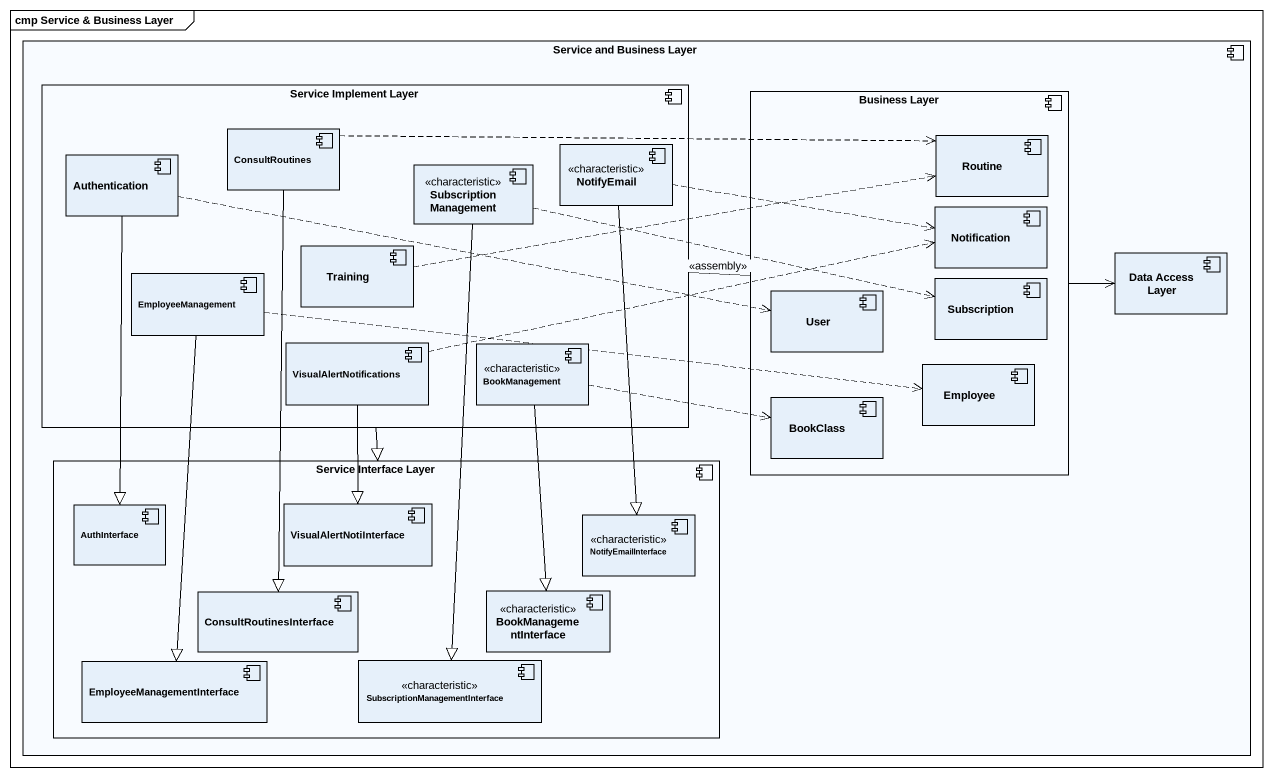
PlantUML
@startuml
mainframe cmp Service & Business Layer
component "Service and Business Layer" as Service_and_Business_Layer {
  component "Service Implement Layer" as Service_Implement_Layer {
    component Authentication
    component ConsultRoutines
    component NotifyEmail <<characteristic>>
    component SubscriptionManagement <<characteristic>>
    component Training
    component EmployeeManagement
    component VisualAlertNotifications
    component BookManagement <<characteristic>>
  }
  component "Business Layer" as Business_Layer {
    component Routine
    component Notification
    component User
    component Subscription
    component Employee
    component BookClass
  }
  component "Data Access Layer" as Data_Access_Layer
  component "Service Interface Layer" as Service_Interface_Layer {
    component AuthInterface
    component VisualAlertNotiInterface
    component NotifyEmailInterface <<characteristic>>
    component ConsultRoutinesInterface
    component BookManagementInterface <<characteristic>>
    component EmployeeManagementInterface
    component "SubscriptionManagementInterface" as SubscriptionManagementInterf <<characteristic>>
  }
}
Service_Implement_Layer -right- Business_Layer : <<assembly>>
Service_Implement_Layer --|> Service_Interface_Layer
Business_Layer -right-> Data_Access_Layer
Authentication .right.> User
Authentication --|> AuthInterface
ConsultRoutines .right.> Routine
ConsultRoutines --|> ConsultRoutinesInterface
NotifyEmail .right.> Notification
NotifyEmail --|> NotifyEmailInterface
SubscriptionManagement .right.> Subscription
SubscriptionManagement --|> SubscriptionManagementInterf
Training .right.> Routine
EmployeeManagement .right.> Employee
EmployeeManagement --|> EmployeeManagementInterface
VisualAlertNotifications .right.> Notification
VisualAlertNotifications --|> VisualAlertNotiInterface
BookManagement .right.> BookClass
BookManagement --|> BookManagementInterface
@enduml
